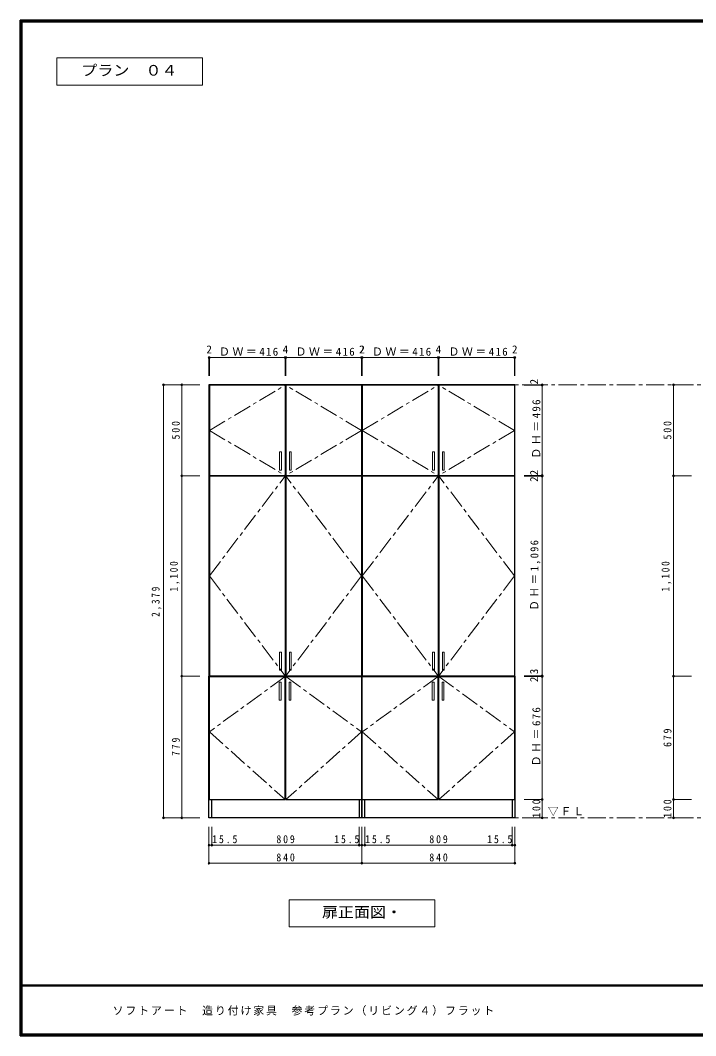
# Model space of a CAD drawing. Units: millimetres at full size, sheet at 1:20. Extents: x -4000 to 3800, y -2865 to 2783.
# Drawn here: x -4000 to -292, y -2797 to 2783 of the extents above; entities that cross this region are included whole.
import ezdxf
from ezdxf.enums import TextEntityAlignment as Align

# ---------------------------------------------------------------- set-up
doc = ezdxf.new("R2010")
doc.units = ezdxf.units.MM
doc.header["$LTSCALE"] = 20
doc.header["$PDMODE"] = 32
doc.header["$PDSIZE"] = 10
doc.linetypes.add('CHAIN1', pattern=[8, 5, -1, 1, -1])
for name, color, linetype, lineweight in [('0-1_本体', 3, 'Continuous', 25), ('0-2_扉', 3, 'Continuous', 25), ('0-A_文字', 7, 'Continuous', 18), ('0-B_寸法', 7, 'Continuous', 9), ('1-3_扉仕上', 7, 'Continuous', 18), ('F-1_枠', 6, 'Continuous', 40)]:
    doc.layers.add(name, color=color, linetype=linetype, lineweight=lineweight)
doc.layers.add('F-A_文字', color=7, linetype='Continuous')
doc.styles.add('ＭＳ ゴシック', font='')
doc.styles.get('ＭＳ ゴシック').set_extended_font_data('MS Gothic')

msp = doc.modelspace()

# ---------------------------------------------------------------- linework, layer by layer
at = {"layer": '0-1_本体'}
for p, q in [((-1284, 779.68), (-2964, 779.68)), ((-2964, 779.68), (-2964, 279.68)), ((-2124, 279.68), (-2124, 779.68)), ((-2124, 779.68), (-2124, 279.68)), ((-1284, 279.68), (-1284, 779.68)), ((-2124, -820.32), (-2124, 279.68)), ((-2124, 279.68), (-2124, -820.32)), ((-1284, -820.32), (-1284, 279.68)), ((-2964, -820.32), (-1284, -820.32)), ((-2964, -1599.32), (-2964, -820.32)), ((-2124, -820.32), (-2124, -1599.32)), ((-2124, -1599.32), (-2124, -820.32)), ((-1284, -820.32), (-1284, -1599.32)), ((-2948.5, -1599.32), (-2948.5, -1499.32)), ((-2139.5, -1499.32), (-2139.5, -1599.32)), ((-2108.5, -1599.32), (-2108.5, -1499.32)), ((-1299.5, -1499.32), (-1299.5, -1599.32)), ((-1284, -1599.32), (-2964, -1599.32))]:
    msp.add_line(p, q, dxfattribs=at)
msp.add_lwpolyline([(-1284, 279.68), (-2964, 279.68), (-2964, -820.32)], dxfattribs=at)
at = {"layer": '0-2_扉'}
for p, q in [((-2962, 777.68), (-2962, 281.68)), ((-2546, 777.68), (-2962, 777.68)), ((-2546, 777.68), (-2546, 281.68)), ((-2126, 777.68), (-2126, 281.68)), ((-2122, 777.68), (-2122, 281.68)), ((-1706, 777.68), (-2122, 777.68)), ((-1706, 777.68), (-1706, 281.68)), ((-1286, 777.68), (-1286, 281.68)), ((-2962, 281.68), (-2546, 281.68)), ((-2122, 281.68), (-1706, 281.68)), ((-2546, 277.68), (-2962, 277.68)), ((-2962, 277.68), (-2962, -818.32)), ((-2546, 277.68), (-2546, -818.32)), ((-2126, 277.68), (-2542, 277.68)), ((-2126, 277.68), (-2126, -818.32)), ((-1706, 277.68), (-2122, 277.68)), ((-2122, 277.68), (-2122, -818.32)), ((-1706, 277.68), (-1706, -818.32)), ((-1286, 277.68), (-1702, 277.68)), ((-1286, 277.68), (-1286, -818.32)), ((-2962, -818.32), (-2546, -818.32)), ((-2962, -1499.32), (-2962, -823.32)), ((-2962, -823.32), (-2546, -823.32)), ((-2546, -1499.32), (-2546, -823.32)), ((-2126, -823.32), (-2126, -1499.32)), ((-2122, -818.32), (-1706, -818.32)), ((-2122, -1499.32), (-2122, -823.32)), ((-2122, -823.32), (-1706, -823.32)), ((-1706, -1499.32), (-1706, -823.32)), ((-1286, -823.32), (-1286, -1499.32)), ((-2962, -1499.32), (-2546, -1499.32)), ((-2542, -1499.32), (-2126, -1499.32)), ((-2122, -1499.32), (-1706, -1499.32)), ((-1702, -1499.32), (-1286, -1499.32))]:
    msp.add_line(p, q, dxfattribs=at)
at = {"layer": '0-2_扉', "color": 4, "linetype": 'CHAIN1', "lineweight": 9}
for p, q in [((-2962, 529.68), (-2546, 777.68)), ((-2126, 529.68), (-2542, 777.68)), ((-2122, 529.68), (-1706, 777.68)), ((-1286, 529.68), (-1702, 777.68)), ((-2962, 529.68), (-2546, 281.68)), ((-2126, 529.68), (-2542, 281.68)), ((-2122, 529.68), (-1706, 281.68)), ((-1286, 529.68), (-1702, 281.68)), ((-2962, -270.32), (-2546, 277.68)), ((-2126, -270.32), (-2542, 277.68)), ((-2122, -270.32), (-1706, 277.68)), ((-1286, -270.32), (-1702, 277.68)), ((-2962, -270.32), (-2546, -818.32)), ((-2126, -270.32), (-2542, -818.32)), ((-2122, -270.32), (-1706, -818.32)), ((-1286, -270.32), (-1702, -818.32))]:
    msp.add_line(p, q, dxfattribs=at)
at = {"layer": '0-2_扉'}
for points in [[(-2126, 777.68), (-2542, 777.68), (-2542, 281.68), (-2126, 281.68)], [(-1286, 777.68), (-1702, 777.68), (-1702, 281.68), (-1286, 281.68)], [(-2542, 277.68), (-2542, -818.32), (-2126, -818.32)], [(-1702, 277.68), (-1702, -818.32), (-1286, -818.32)], [(-2542, -1499.32), (-2542, -823.32), (-2126, -823.32)], [(-1702, -1499.32), (-1702, -823.32), (-1286, -823.32)]]:
    msp.add_lwpolyline(points, dxfattribs=at)
at = {"layer": '0-2_扉', "color": 4, "linetype": 'CHAIN1', "lineweight": 9}
for points in [[(-2546, -823.32), (-2962, -1126.82), (-2546, -1499.32)], [(-2542, -823.32), (-2126, -1126.82), (-2542, -1499.32)], [(-1706, -823.32), (-2122, -1126.82), (-1706, -1499.32)], [(-1702, -823.32), (-1286, -1126.82), (-1702, -1499.32)]]:
    msp.add_lwpolyline(points, dxfattribs=at)
at = {"layer": '0-A_文字'}
for p, q in [((-3800, 2576.67), (-3800, 2426.67)), ((-3000, 2576.67), (-3800, 2576.67)), ((-3000, 2426.67), (-3000, 2576.67)), ((-3800, 2426.67), (-3000, 2426.67)), ((-2524, -2049.32), (-2524, -2199.32)), ((-1724, -2049.32), (-2524, -2049.32)), ((-1724, -2199.32), (-1724, -2049.32)), ((-2524, -2199.32), (-1724, -2199.32))]:
    msp.add_line(p, q, dxfattribs=at)
at = {"layer": '0-A_文字', "linetype": 'CHAIN1'}
for p, q in [((-2964, 779.68), (2864, 779.68)), ((-2964, -1599.32), (2864, -1599.32))]:
    msp.add_line(p, q, dxfattribs=at)
at = {"layer": '0-B_寸法', "color": 4}
for p, q in [((-2964, 929.68), (-2962, 929.68)), ((-2964, 929.68), (-2964, 829.68)), ((-2962, 929.68), (-2962, 829.68)), ((-2962, 929.68), (-2546, 929.68)), ((-2546, 929.68), (-2546, 829.68)), ((-2546, 929.68), (-2542, 929.68)), ((-2542, 929.68), (-2542, 829.68)), ((-2542, 929.68), (-2126, 929.68)), ((-2126, 929.68), (-2126, 829.68)), ((-2126, 929.68), (-2122, 929.68)), ((-2124, 929.68), (-2124, 829.68)), ((-2124, 929.68), (-2124, 829.68)), ((-2122, 929.68), (-2122, 829.68)), ((-2122, 929.68), (-1706, 929.68)), ((-1706, 929.68), (-1706, 829.68)), ((-1706, 929.68), (-1702, 929.68)), ((-1702, 929.68), (-1702, 829.68)), ((-1702, 929.68), (-1286, 929.68)), ((-1286, 929.68), (-1286, 829.68)), ((-1286, 929.68), (-1284, 929.68)), ((-1284, 929.68), (-1284, 829.68)), ((-1284, 929.68), (-1284, 829.68)), ((-3214, -1599.32), (-3214, 779.68)), ((-3214, 779.68), (-3014, 779.68)), ((-3114, 779.68), (-3114, 279.68)), ((-1134, 779.68), (-1234, 779.68)), ((-1134, 777.68), (-1234, 777.68)), ((-1134, 779.68), (-1134, 777.68)), ((-1134, 777.68), (-1134, 281.68)), ((-414, 779.68), (-314, 779.68)), ((-414, 779.68), (-414, 279.68)), ((-3114, 279.68), (-3014, 279.68)), ((-3114, 279.68), (-3114, -820.32)), ((-1134, 281.68), (-1234, 281.68)), ((-1134, 279.68), (-1234, 279.68)), ((-1134, 281.68), (-1134, 279.68)), ((-1134, 279.68), (-1134, 277.68)), ((-414, 279.68), (-314, 279.68)), ((-414, 279.68), (-414, -820.32)), ((-1134, 277.68), (-1234, 277.68)), ((-1134, 277.68), (-1134, -818.32)), ((-3114, -820.32), (-3014, -820.32)), ((-3114, -1599.32), (-3114, -820.32)), ((-1134, -818.32), (-1234, -818.32)), ((-1134, -820.32), (-1234, -820.32)), ((-1134, -823.32), (-1234, -823.32)), ((-1134, -818.32), (-1134, -820.32)), ((-1134, -820.32), (-1134, -823.32)), ((-1134, -823.32), (-1134, -1499.32)), ((-414, -820.32), (-314, -820.32)), ((-414, -820.32), (-414, -1499.32)), ((-1134, -1499.32), (-1234, -1499.32)), ((-1134, -1499.32), (-1134, -1599.32)), ((-414, -1499.32), (-414, -1599.32)), ((-414, -1499.32), (-314, -1499.32)), ((-3214, -1599.32), (-3014, -1599.32)), ((-1134, -1599.32), (-1234, -1599.32)), ((-414, -1599.32), (-314, -1599.32)), ((-2964, -1849.32), (-2964, -1649.32)), ((-2948.5, -1749.32), (-2948.5, -1649.32)), ((-2139.5, -1749.32), (-2139.5, -1649.32)), ((-2124, -1849.32), (-2124, -1649.32)), ((-2108.5, -1749.32), (-2108.5, -1649.32)), ((-1299.5, -1749.32), (-1299.5, -1649.32)), ((-1284, -1849.32), (-1284, -1649.32)), ((-1284, -1849.32), (-1284, -1649.32)), ((-2964, -1749.32), (-2948.5, -1749.32)), ((-2948.5, -1749.32), (-2139.5, -1749.32)), ((-2139.5, -1749.32), (-2124, -1749.32)), ((-2124, -1749.32), (-2108.5, -1749.32)), ((-2108.5, -1749.32), (-1299.5, -1749.32)), ((-1299.5, -1749.32), (-1284, -1749.32)), ((-2964, -1849.32), (-2124, -1849.32)), ((-2124, -1849.32), (-1284, -1849.32))]:
    msp.add_line(p, q, dxfattribs=at)
at = {"layer": '0-B_寸法'}
for p in [(-2964, 929.68), (-2962, 929.68), (-2546, 929.68), (-2542, 929.68), (-2126, 929.68), (-2124, 929.68), (-2124, 929.68), (-2122, 929.68), (-1706, 929.68), (-1702, 929.68), (-1286, 929.68), (-1284, 929.68), (-1284, 929.68), (-3214, 779.68), (-3114, 779.68), (-1134, 779.68), (-1134, 777.68), (-414, 779.68), (-3114, 279.68), (-1134, 281.68), (-1134, 279.68), (-1134, 277.68), (-414, 279.68), (-3114, -820.32), (-1134, -818.32), (-1134, -820.32), (-1134, -820.32), (-1134, -823.32), (-414, -820.32), (-1134, -1499.32), (-414, -1499.32), (-3214, -1599.32), (-3114, -1599.32), (-1134, -1599.32), (-414, -1599.32), (-2964, -1749.32), (-2948.5, -1749.32), (-2139.5, -1749.32), (-2124, -1749.32), (-2108.5, -1749.32), (-1299.5, -1749.32), (-1284, -1749.32), (-2964, -1849.32), (-2124, -1849.32), (-1284, -1849.32), (-1284, -1849.32)]:
    msp.add_point(p, dxfattribs=at)
at = {"layer": '1-3_扉仕上'}
for points in [[(-2576, 311.68), (-2566, 311.68), (-2566, 411.68), (-2576, 411.68)], [(-2522, 311.68), (-2512, 311.68), (-2512, 411.68), (-2522, 411.68)], [(-1736, 311.68), (-1726, 311.68), (-1726, 411.68), (-1736, 411.68)], [(-1682, 311.68), (-1672, 311.68), (-1672, 411.68), (-1682, 411.68)], [(-2576, -788.32), (-2566, -788.32), (-2566, -688.32), (-2576, -688.32)], [(-2522, -788.32), (-2512, -788.32), (-2512, -688.32), (-2522, -688.32)], [(-1736, -788.32), (-1726, -788.32), (-1726, -688.32), (-1736, -688.32)], [(-1682, -788.32), (-1672, -788.32), (-1672, -688.32), (-1682, -688.32)], [(-2578, -953.32), (-2568, -953.32), (-2568, -853.32), (-2578, -853.32)], [(-2524, -953.32), (-2514, -953.32), (-2514, -853.32), (-2524, -853.32)], [(-1738, -953.32), (-1728, -953.32), (-1728, -853.32), (-1738, -853.32)], [(-1684, -953.32), (-1674, -953.32), (-1674, -853.32), (-1684, -853.32)]]:
    msp.add_lwpolyline(points, close=True, dxfattribs=at)
at = {"layer": 'F-1_枠'}
for p, q in [((-4000, 2783.33), (3800, 2783.33)), ((-4000, 2783.33), (-4000, -2796.67)), ((-4000, 2780), (3800, 2780)), ((-4000, 2776.67), (3800, 2776.67)), ((-3996.67, 2783.33), (-3996.67, -2796.67)), ((-3993.33, 2783.33), (-3993.33, -2796.67)), ((3800, -2520), (-4000, -2520)), ((3800, -2523.33), (-4000, -2523.33)), ((3800, -2790), (-4000, -2790)), ((3800, -2793.33), (-4000, -2793.33)), ((3800, -2796.67), (-4000, -2796.67))]:
    msp.add_line(p, q, dxfattribs=at)

# ---------------------------------------------------------------- texts
at = {"layer": '0-A_文字', "style": 'ＭＳ ゴシック', "width": 1.1}
for s, p in [('プラン\u3000０４', (-3665, 2461.67)), ('扉正面図・', (-2344, -2164.32))]:
    msp.add_text(s, height=58.65, dxfattribs=at).set_placement(p, align=Align.BOTTOM_LEFT)
at = {"layer": '0-A_文字', "insert": (-1104, -1589.32), "char_height": 43.99, "attachment_point": 7, "style": 'ＭＳ ゴシック'}
msp.add_mtext('\\T1.17;▽ＦＬ', dxfattribs=at)
at = {"layer": '0-B_寸法', "style": 'ＭＳ ゴシック'}
for s, p in [('2', (-2978, 939.68)), ('4', (-2559, 939.68)), ('2', (-2140, 939.68)), ('2', (-2138, 939.68)), ('4', (-1719, 939.68)), ('2', (-1300, 939.68))]:
    msp.add_text(s, height=43.99, dxfattribs=at).set_placement(p, align=Align.BOTTOM_LEFT)
for s, p in [('2', (-1144, 782.68)), ('2', (-1144, 282.68)), ('2', (-1144, 246.68)), ('2', (-1144, -853.32)), ('3', (-1144, -810.13))]:
    msp.add_text(s, height=43.99, rotation=90, dxfattribs=at).set_placement(p, align=Align.BOTTOM_LEFT)
at = {"layer": '0-B_寸法', "char_height": 43.99, "attachment_point": 7, "style": 'ＭＳ ゴシック'}
for s, insert in [('\\T1.23;ＤＷ＝416', (-2909, 939.68)), ('\\T1.23;ＤＷ＝416', (-2489, 939.68)), ('\\T1.23;ＤＷ＝416', (-2069, 939.68)), ('\\T1.23;ＤＷ＝416', (-1649, 939.68)), ('\\T1.38;\\W0.9;15.5', (-2946.5, -1739.32)), ('\\T1.38;\\W0.9;809', (-2594, -1739.32)), ('\\T1.38;\\W0.9;15.5', (-2276.5, -1739.32)), ('\\T1.38;\\W0.9;15.5', (-2106.5, -1739.32)), ('\\T1.38;\\W0.9;809', (-1754, -1739.32)), ('\\T1.38;\\W0.9;15.5', (-1436.5, -1739.32)), ('\\T1.38;\\W0.9;840', (-2594, -1839.32)), ('\\T1.38;\\W0.9;840', (-1754, -1839.32))]:
    msp.add_mtext(s, dxfattribs=dict(at, insert=insert))
at = {"layer": '0-B_寸法', "char_height": 43.99, "attachment_point": 7, "rotation": 90, "style": 'ＭＳ ゴシック'}
for s, insert in [('\\T1.23;ＤＨ＝496', (-1144, 374.68)), ('\\T1.38;\\W0.9;500', (-3124, 479.68)), ('\\T1.38;\\W0.9;500', (-424, 479.68)), ('\\T1.26;\\W0.95;ＤＨ＝1,096', (-1144, -460.32)), ('\\T1.38;\\W0.85;1,100', (-3124, -355.32)), ('\\T1.38;\\W0.85;1,100', (-424, -355.32)), ('\\T1.38;\\W0.85;2,379', (-3224, -494.82)), ('\\T1.23;ＤＨ＝676', (-1144, -1316.32)), ('\\T1.38;\\W0.9;679', (-424, -1209.82)), ('\\T1.38;\\W0.9;779', (-3124, -1259.82)), ('\\T1.38;\\W0.9;100', (-1144, -1599.32)), ('\\T1.38;\\W0.9;100', (-424, -1599.32))]:
    msp.add_mtext(s, dxfattribs=dict(at, insert=insert))
at = {"layer": 'F-A_文字', "insert": (-3493.33, -2686.67), "char_height": 43.99, "attachment_point": 7, "style": 'ＭＳ ゴシック'}
msp.add_mtext('\\T1.17;ソフトアート\u3000造り付け家具\u3000参考プラン（リビング４）フラット', dxfattribs=at)

doc.saveas('drawing.dxf')
